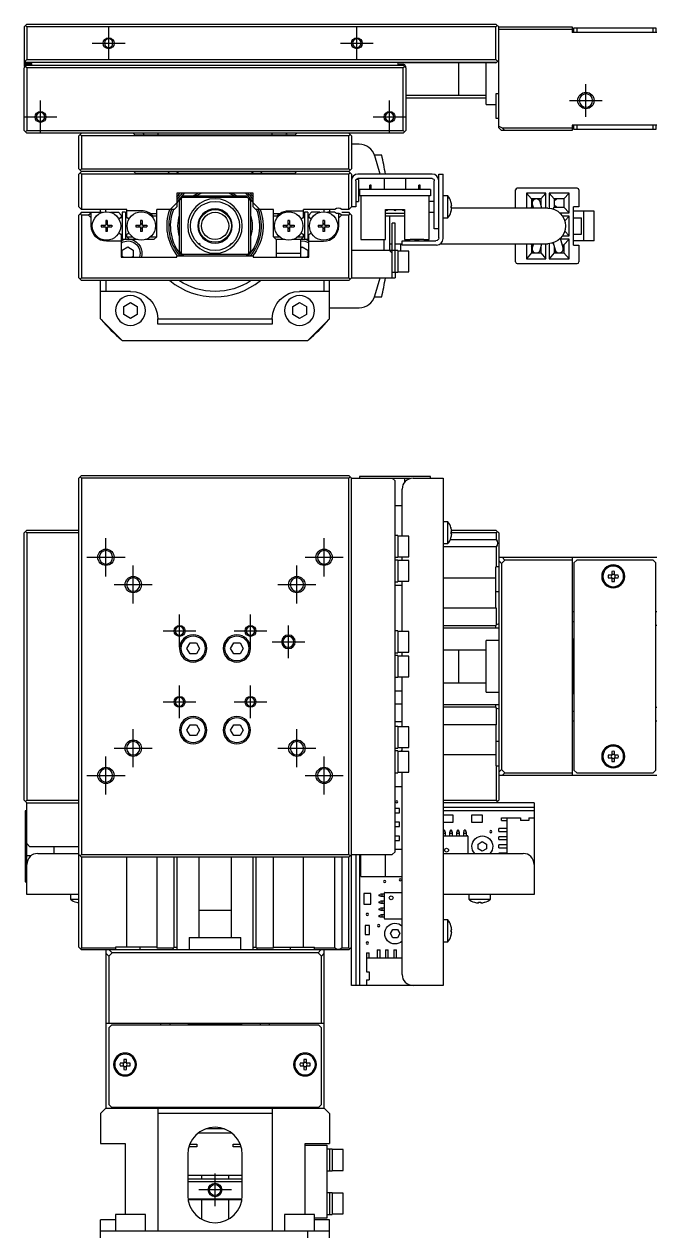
# Model space of a CAD drawing. Extents: x 0 to 870, y -8 to 523.
# Drawn here: x 107.7 to 223.7, y 290.3 to 511.6 of the extents above; entities that cross this region are included whole.
import ezdxf

# ---------------------------------------------------------------- set-up
doc = ezdxf.new("R2010")
doc.units = 0
doc.header["$LTSCALE"] = 0.5
doc.linetypes.add('CENTER', pattern=[50.8, 31.75, -6.35, 6.35, -6.35])
for name, color, linetype in [('MSM_CENTER', 1, 'CENTER'), ('MSM_CONTINUOUS', 7, 'CONTINUOUS'), ('MSM_NARROW', 5, 'CONTINUOUS')]:
    doc.layers.add(name, color=color, linetype=linetype)

msp = doc.modelspace()

# ---------------------------------------------------------------- linework, layer by layer
at = {"layer": 'MSM_CENTER'}
for p, q in [((123.2, 505.09), (123.2, 511.09)), ((168.7, 505.09), (168.7, 511.09)), ((120.2, 508.09), (126.2, 508.09)), ((165.7, 508.09), (171.7, 508.09)), ((210.7, 494.59), (210.7, 500.59)), ((110.7, 491.59), (110.7, 497.59)), ((174.7, 491.59), (174.7, 497.59)), ((207.7, 497.59), (213.7, 497.59)), ((107.7, 494.59), (113.7, 494.59)), ((171.7, 494.59), (177.7, 494.59)), ((122.7, 410.34), (122.7, 417.34)), ((162.7, 410.34), (162.7, 417.34)), ((119.2, 413.84), (126.2, 413.84)), ((159.2, 413.84), (166.2, 413.84)), ((127.7, 405.34), (127.7, 412.34)), ((157.7, 405.34), (157.7, 412.34)), ((124.2, 408.84), (131.2, 408.84)), ((154.2, 408.84), (161.2, 408.84)), ((136.2, 397.34), (136.2, 403.34)), ((149.2, 397.34), (149.2, 403.34)), ((156.15, 395.34), (156.15, 401.34)), ((133.2, 400.34), (139.2, 400.34)), ((146.2, 400.34), (152.2, 400.34)), ((153.15, 398.34), (159.15, 398.34)), ((136.2, 384.34), (136.2, 390.34)), ((149.2, 384.34), (149.2, 390.34)), ((133.2, 387.34), (139.2, 387.34)), ((146.2, 387.34), (152.2, 387.34)), ((127.7, 375.34), (127.7, 382.34)), ((157.7, 375.34), (157.7, 382.34)), ((124.2, 378.84), (131.2, 378.84)), ((154.2, 378.84), (161.2, 378.84)), ((122.7, 370.34), (122.7, 377.34)), ((162.7, 370.34), (162.7, 377.34)), ((119.2, 373.84), (126.2, 373.84)), ((159.2, 373.84), (166.2, 373.84)), ((142.7, 294.84), (142.7, 300.84)), ((145.7, 297.84), (139.7, 297.84))]:
    msp.add_line(p, q, dxfattribs=at)
at = {"layer": 'MSM_CONTINUOUS'}
for p, q in [((107.7, 511.09), (108.2, 511.59)), ((107.7, 511.09), (107.7, 503.89)), ((107.95, 511.34), (108.2, 511.09)), ((108.2, 511.59), (194.2, 511.59)), ((194.2, 511.09), (108.2, 511.09)), ((108.2, 511.09), (108.2, 505.09)), ((194.7, 511.09), (194.2, 511.59)), ((194.2, 511.09), (194.45, 511.34)), ((194.2, 505.09), (194.2, 511.09)), ((194.7, 492.59), (194.7, 511.09)), ((194.7, 511.09), (208.2, 511.09)), ((208.2, 511.09), (208.2, 510.09)), ((208.2, 510.59), (194.7, 510.59)), ((223.7, 510.09), (208.2, 510.09)), ((208.5, 510.09), (208.5, 510.89)), ((208.5, 510.89), (223.5, 510.89)), ((209, 510.89), (209, 510.09)), ((223, 510.09), (223, 510.89)), ((223.5, 510.89), (223.5, 510.09)), ((108.2, 505.09), (107.7, 504.59)), ((194.3, 504.59), (107.7, 504.59)), ((108.2, 505.09), (194.2, 505.09)), ((176.3, 504.09), (176.3, 504.49)), ((194.2, 504.49), (176.3, 504.49)), ((187.4, 498.59), (187.4, 504.49)), ((192.4, 496.84), (192.4, 504.49)), ((194.5, 504.79), (194.2, 505.09)), ((194.2, 504.49), (194.3, 504.59)), ((194.3, 504.59), (194.7, 504.99)), ((109.1, 504.39), (107.7, 504.39)), ((107.7, 503.59), (108.2, 504.09)), ((107.8, 503.79), (107.7, 503.89)), ((107.7, 492.09), (107.7, 503.59)), ((107.8, 503.69), (107.8, 503.89)), ((107.95, 503.84), (108.2, 503.59)), ((108.8, 504.19), (108.1, 504.19)), ((108.2, 504.09), (177.2, 504.09)), ((108.2, 503.59), (108.2, 492.09)), ((177.2, 503.59), (108.2, 503.59)), ((109.1, 504.09), (109.1, 504.39)), ((177.3, 504.19), (176.6, 504.19)), ((177.2, 504.09), (177.7, 503.59)), ((177.2, 503.59), (177.45, 503.84)), ((177.2, 492.09), (177.2, 503.59)), ((177.6, 503.89), (177.6, 503.69)), ((177.7, 503.59), (177.7, 492.09)), ((177.7, 498.59), (192.4, 498.59)), ((177.7, 498.09), (192.4, 498.09)), ((194.2, 498.84), (194.2, 494.34)), ((194.7, 498.84), (194.2, 498.84)), ((192.4, 496.84), (194.2, 496.84)), ((194.2, 494.34), (194.7, 494.34)), ((108.2, 491.59), (107.7, 492.09)), ((108.2, 492.09), (107.95, 491.84)), ((108.2, 492.09), (177.2, 492.09)), ((177.2, 491.59), (108.2, 491.59)), ((117.7, 491.09), (118.2, 491.59)), ((118.2, 491.09), (117.95, 491.34)), ((128, 491.29), (127.7, 491.59)), ((128, 491.29), (157.4, 491.29)), ((157.7, 491.59), (157.4, 491.29)), ((167.2, 491.59), (167.45, 491.34)), ((167.45, 491.34), (167.2, 491.09)), ((167.45, 491.34), (167.7, 491.09)), ((177.45, 491.84), (177.2, 492.09)), ((177.2, 491.59), (177.7, 492.09)), ((194.7, 492.9), (195.31, 492.59)), ((195.2, 492.09), (194.7, 492.59)), ((208.2, 492.09), (195.2, 492.09)), ((195.31, 492.59), (208.2, 492.59)), ((195.31, 492.59), (195.81, 492.09)), ((223.7, 493.09), (208.2, 493.09)), ((208.2, 493.09), (208.2, 492.09)), ((208.5, 492.29), (208.5, 493.09)), ((223.5, 492.29), (208.5, 492.29)), ((209, 493.09), (209, 492.29)), ((223, 492.29), (223, 493.09)), ((223.5, 493.09), (223.5, 492.29)), ((117.7, 485.09), (117.7, 491.09)), ((167.2, 491.09), (118.2, 491.09)), ((118.2, 491.09), (118.2, 485.09)), ((167.2, 485.09), (167.2, 491.09)), ((167.7, 491.09), (167.7, 485.09)), ((169.12, 489.59), (167.7, 489.59)), ((173.27, 487.59), (171.95, 487.59)), ((172.96, 484.09), (172, 487.42)), ((118.2, 484.59), (117.7, 485.09)), ((118.2, 485.09), (117.95, 484.84)), ((117.95, 484.34), (118.2, 484.59)), ((118.2, 485.09), (167.2, 485.09)), ((167.2, 484.59), (118.2, 484.59)), ((128.1, 484.29), (127.8, 484.59)), ((157.6, 484.59), (157.3, 484.29)), ((167.45, 484.84), (167.2, 485.09)), ((167.2, 484.59), (167.7, 485.09)), ((167.2, 484.59), (167.45, 484.34)), ((117.7, 484.09), (117.95, 484.34)), ((117.7, 478.09), (117.7, 484.09)), ((117.95, 484.34), (118.2, 484.09)), ((167.2, 484.09), (118.2, 484.09)), ((118.2, 484.09), (118.2, 477.59)), ((128.1, 484.29), (157.3, 484.29)), ((167.2, 484.09), (167.45, 484.34)), ((167.2, 477.59), (167.2, 484.09)), ((167.45, 484.34), (167.7, 484.09)), ((167.7, 484.09), (167.7, 478.09)), ((168.5, 482.89), (168.5, 478.09)), ((169, 483.09), (168.56, 483.09)), ((182.5, 484.09), (168.9, 484.09)), ((182.5, 483.29), (168.9, 483.29)), ((169, 483.09), (169, 479.09)), ((173.7, 483.29), (173.7, 481.29)), ((177.7, 481.29), (177.7, 483.29)), ((182.9, 474.09), (182.9, 482.89)), ((183.7, 472.39), (183.7, 484.09)), ((183.7, 484.09), (184.5, 484.09)), ((184.5, 472.29), (184.5, 484.09)), ((149.7, 480.59), (135.7, 480.59)), ((135.7, 480.59), (135.7, 478.09)), ((149.7, 478.09), (149.7, 480.59)), ((169.2, 480.37), (169, 480.37)), ((169.2, 481.29), (169.2, 480.09)), ((182.2, 481.29), (169.2, 481.29)), ((171.08, 481.29), (171.08, 482.09)), ((171.33, 482.09), (171.08, 482.09)), ((171.33, 481.29), (171.33, 482.09)), ((180.08, 481.29), (180.08, 482.09)), ((180.33, 482.09), (180.08, 482.09)), ((180.33, 481.29), (180.33, 482.09)), ((182.2, 481.29), (182.2, 480.09)), ((197.8, 477.84), (197.8, 481.19)), ((209.1, 481.49), (198.1, 481.49)), ((203.35, 480.59), (199.8, 480.59)), ((199.8, 480.59), (199.8, 477.84)), ((200.7, 479.54), (199.8, 480.59)), ((202.45, 479.54), (203.35, 480.59)), ((203.35, 477.84), (203.35, 480.59)), ((203.95, 480.59), (203.95, 477.84)), ((207.6, 480.59), (203.95, 480.59)), ((204.9, 479.54), (203.95, 480.59)), ((206.65, 479.54), (207.6, 480.59)), ((207.6, 476.99), (207.6, 480.59)), ((209.4, 481.19), (209.4, 478.09)), ((118.2, 477.59), (117.7, 478.09)), ((134.49, 477.59), (135.7, 478.8)), ((135.7, 478.09), (135.2, 477.59)), ((136.2, 479.29), (137, 480.09)), ((136.2, 469.89), (136.2, 479.29)), ((136.5, 479.59), (136.5, 469.59)), ((148.7, 479.79), (136.7, 479.79)), ((137, 480.09), (148.4, 480.09)), ((148.9, 479.59), (148.4, 480.09)), ((148.9, 469.59), (148.9, 479.59)), ((148.9, 479.59), (149.2, 479.29)), ((149.2, 479.29), (149.2, 469.89)), ((149.7, 478.8), (150.91, 477.59)), ((150.2, 477.59), (149.7, 478.09)), ((167.7, 478.09), (167.2, 477.59)), ((168.5, 478.09), (167.7, 478.09)), ((168.5, 479.09), (169, 479.09)), ((182.2, 480.09), (169.2, 480.09)), ((169.45, 480.09), (169.45, 472.09)), ((181.95, 472.09), (181.95, 480.09)), ((182.9, 479.09), (181.95, 479.09)), ((185.4, 480.09), (184.5, 480.09)), ((185.4, 476.09), (185.4, 480.09)), ((185.96, 479.02), (185.96, 479.04)), ((185.96, 478.29), (186.09, 478.29)), ((185.96, 477.89), (185.96, 478.29)), ((200.7, 478.04), (200.53, 477.84)), ((202.45, 479.54), (200.7, 479.54)), ((200.7, 479.54), (200.7, 478.04)), ((200.7, 479.17), (201.08, 479.54)), ((200.99, 478.13), (200.7, 478.42)), ((200.7, 478.04), (201.02, 478.04)), ((200.86, 478.58), (201.08, 477.84)), ((202.64, 477.84), (202.3, 479.01)), ((202.45, 479.54), (202.45, 478.48)), ((204.9, 478.04), (204.6, 477.72)), ((206.65, 479.54), (204.9, 479.54)), ((204.9, 479.54), (204.9, 478.04)), ((204.9, 479.17), (205.28, 479.54)), ((205.28, 478.04), (204.9, 478.42)), ((204.9, 478.04), (206.65, 478.04)), ((206.65, 479.54), (206.65, 478.04)), ((206.65, 478.04), (207.6, 476.99)), ((209.4, 478.09), (208.4, 478.09)), ((208.4, 471.09), (208.4, 478.09)), ((117.7, 476.59), (117.95, 476.84)), ((117.7, 465.09), (117.7, 476.59)), ((118.2, 477.09), (117.95, 476.84)), ((117.95, 476.84), (118.2, 476.59)), ((126.5, 477.59), (118.2, 477.59)), ((118.2, 477.09), (122.09, 477.09)), ((118.2, 476.59), (118.2, 465.09)), ((119.5, 476.59), (118.2, 476.59)), ((120, 476.95), (119.5, 476.59)), ((119.5, 476.59), (120, 476.09)), ((120, 474.59), (120, 477.09)), ((121.7, 477.09), (121.7, 477.59)), ((122.7, 477.19), (122.7, 477.59)), ((123.52, 477.09), (125, 477.09)), ((125.5, 476.59), (125, 477.09)), ((125.5, 476.14), (125.36, 476.06)), ((125.5, 476.59), (125.5, 476.14)), ((125.7, 477.09), (125.7, 472.09)), ((126.3, 477.09), (125.7, 477.09)), ((126.3, 477.09), (126.3, 472.09)), ((126.5, 476.14), (126.5, 477.59)), ((129.2, 477.39), (126.5, 477.39)), ((126.88, 475.92), (126.5, 476.14)), ((130.8, 476.89), (132, 476.89)), ((132, 476.39), (131.35, 476.39)), ((135.2, 477.59), (132, 477.59)), ((132, 472.59), (132, 477.59)), ((139.84, 475.91), (139.9, 475.97)), ((139.9, 476.04), (139.9, 475.97)), ((141.64, 477.56), (141.64, 477.56)), ((153.4, 477.59), (150.2, 477.59)), ((153.4, 472.59), (153.4, 477.59)), ((153.4, 476.89), (154.6, 476.89)), ((154.06, 476.39), (153.4, 476.39)), ((156.2, 477.39), (158.9, 477.39)), ((158.9, 476.14), (158.53, 475.92)), ((164.64, 477.59), (158.9, 477.59)), ((158.9, 476.14), (158.9, 477.59)), ((159.1, 477.09), (159.1, 472.09)), ((159.7, 477.09), (159.1, 477.09)), ((159.7, 477.09), (159.7, 472.09)), ((160.4, 477.09), (159.9, 476.59)), ((159.9, 476.59), (159.9, 476.14)), ((160.04, 476.06), (159.9, 476.14)), ((161.89, 477.09), (160.4, 477.09)), ((162.7, 477.19), (162.7, 477.59)), ((164.64, 477.09), (163.32, 477.09)), ((163.7, 477.59), (163.7, 477.09)), ((165.4, 476.85), (165.52, 476.87)), ((165.4, 474.59), (165.4, 476.85)), ((165.4, 476.09), (165.9, 476.59)), ((165.9, 476.59), (165.52, 476.87)), ((167.2, 476.59), (165.9, 476.59)), ((167.2, 477.59), (165.96, 477.59)), ((165.96, 477.09), (167.2, 477.09)), ((167.45, 476.84), (167.2, 477.09)), ((167.2, 476.59), (167.45, 476.84)), ((167.2, 465.09), (167.2, 476.59)), ((167.45, 476.84), (167.7, 476.59)), ((167.7, 476.59), (167.7, 465.09)), ((173.95, 477.59), (177.45, 477.59)), ((173.95, 472.09), (173.95, 477.59)), ((177.45, 476.89), (173.95, 476.89)), ((177.45, 476.39), (173.95, 476.39)), ((174.7, 476.39), (174.7, 470.09)), ((177.45, 477.59), (177.45, 472.09)), ((181.95, 477.09), (182.9, 477.09)), ((184.5, 476.09), (185.4, 476.09)), ((186.09, 477.89), (185.96, 477.89)), ((185.96, 477.14), (185.96, 477.17)), ((203.7, 477.84), (186.09, 477.84)), ((205.89, 476.99), (207.6, 476.99)), ((207.6, 476.39), (206.41, 476.39)), ((206.82, 475.53), (207.6, 476.39)), ((207.6, 472.79), (207.6, 476.39)), ((212.2, 477.29), (208.4, 477.29)), ((208.4, 476.09), (209.9, 476.09)), ((209.9, 473.09), (209.9, 476.09)), ((210.29, 471.89), (210.29, 477.29)), ((212.2, 471.89), (212.2, 477.29)), ((121.8, 474.74), (122.6, 474.74)), ((121.8, 474.74), (121.8, 474.45)), ((121.8, 474.45), (122.6, 474.45)), ((122.33, 474.74), (122.33, 474.45)), ((122.95, 475.59), (122.66, 475.59)), ((122.66, 475.59), (122.66, 474.8)), ((122.66, 475.06), (122.95, 475.06)), ((122.66, 474.39), (122.66, 473.59)), ((122.66, 474.12), (122.95, 474.12)), ((122.95, 473.59), (122.66, 473.59)), ((122.95, 475.59), (122.95, 474.8)), ((122.95, 474.39), (122.95, 473.59)), ((123.01, 474.74), (123.8, 474.74)), ((123.01, 474.45), (123.8, 474.45)), ((123.27, 474.45), (123.27, 474.74)), ((123.8, 474.74), (123.8, 474.45)), ((128.2, 474.74), (129, 474.74)), ((128.2, 474.74), (128.2, 474.45)), ((128.2, 474.45), (129, 474.45)), ((128.73, 474.74), (128.73, 474.45)), ((129.35, 475.59), (129.06, 475.59)), ((129.06, 475.59), (129.06, 474.8)), ((129.06, 475.06), (129.35, 475.06)), ((129.06, 474.39), (129.06, 473.59)), ((129.06, 474.12), (129.35, 474.12)), ((129.35, 473.59), (129.06, 473.59)), ((129.35, 475.59), (129.35, 474.8)), ((129.35, 474.39), (129.35, 473.59)), ((129.41, 474.74), (130.2, 474.74)), ((129.41, 474.45), (130.2, 474.45)), ((129.67, 474.45), (129.67, 474.74)), ((130.2, 474.74), (130.2, 474.45)), ((155.2, 474.74), (156, 474.74)), ((155.2, 474.74), (155.2, 474.45)), ((155.2, 474.45), (156, 474.45)), ((155.73, 474.74), (155.73, 474.45)), ((156.35, 475.59), (156.06, 475.59)), ((156.06, 475.59), (156.06, 474.8)), ((156.06, 475.06), (156.35, 475.06)), ((156.06, 474.39), (156.06, 473.59)), ((156.06, 474.12), (156.35, 474.12)), ((156.35, 473.59), (156.06, 473.59)), ((156.35, 475.59), (156.35, 474.8)), ((156.35, 474.39), (156.35, 473.59)), ((156.41, 474.74), (157.2, 474.74)), ((156.41, 474.45), (157.2, 474.45)), ((156.67, 474.45), (156.67, 474.74)), ((157.2, 474.74), (157.2, 474.45)), ((161.6, 474.74), (162.4, 474.74)), ((161.6, 474.74), (161.6, 474.45)), ((161.6, 474.45), (162.4, 474.45)), ((162.13, 474.74), (162.13, 474.45)), ((162.75, 475.59), (162.46, 475.59)), ((162.46, 475.59), (162.46, 474.8)), ((162.46, 475.06), (162.75, 475.06)), ((162.46, 474.39), (162.46, 473.59)), ((162.46, 474.12), (162.75, 474.12)), ((162.75, 473.59), (162.46, 473.59)), ((162.75, 475.59), (162.75, 474.8)), ((162.75, 474.39), (162.75, 473.59)), ((162.81, 474.74), (163.6, 474.74)), ((162.81, 474.45), (163.6, 474.45)), ((163.07, 474.45), (163.07, 474.74)), ((163.6, 474.74), (163.6, 474.45)), ((175.7, 475.09), (175.2, 475.09)), ((175.2, 465.09), (175.2, 475.09)), ((175.7, 466.09), (175.7, 475.09)), ((183.7, 474.09), (182.9, 474.09)), ((206.82, 473.66), (207.6, 472.79)), ((125.5, 471.79), (122.8, 471.79)), ((125.13, 473.27), (125.5, 473.05)), ((125.5, 473.05), (125.5, 468.89)), ((126.3, 472.09), (125.7, 472.09)), ((126.5, 473.05), (126.64, 473.13)), ((126.5, 472.59), (126.5, 473.05)), ((126.5, 472.59), (127, 472.09)), ((126.5, 472.59), (127.54, 472.59)), ((128.49, 472.09), (127, 472.09)), ((131.5, 472.09), (129.92, 472.09)), ((130.86, 472.59), (132, 472.59)), ((131.5, 472.09), (132, 472.59)), ((139.54, 471.39), (139.73, 471.39)), ((139.95, 471.17), (139.73, 471.39)), ((139.9, 473.22), (139.84, 473.28)), ((139.9, 473.22), (139.9, 473.15)), ((141.64, 471.63), (141.64, 471.63)), ((145.68, 471.39), (145.45, 471.17)), ((145.68, 471.39), (145.87, 471.39)), ((153.4, 472.59), (153.9, 472.09)), ((153.4, 472.59), (154.54, 472.59)), ((155.49, 472.09), (153.9, 472.09)), ((153.9, 472.09), (153.9, 468.89)), ((158.4, 472.09), (156.92, 472.09)), ((157.86, 472.59), (158.9, 472.59)), ((158.4, 472.09), (158.9, 472.59)), ((158.4, 468.89), (158.4, 472.09)), ((158.76, 473.13), (158.9, 473.05)), ((158.9, 472.59), (158.9, 473.05)), ((159.7, 472.09), (159.1, 472.09)), ((159.9, 473.05), (160.28, 473.27)), ((159.9, 468.89), (159.9, 473.05)), ((159.9, 471.79), (162.6, 471.79)), ((169.45, 472.09), (173.95, 472.09)), ((173.7, 470.09), (173.7, 472.09)), ((174.7, 471.34), (175.2, 471.34)), ((175.7, 471.34), (177, 471.34)), ((176.7, 471.34), (176.7, 469.99)), ((177, 471.09), (177, 471.89)), ((177, 471.89), (183.2, 471.89)), ((177.45, 472.09), (178.45, 472.09)), ((178.45, 472.19), (180.95, 472.19)), ((178.45, 472.09), (178.45, 472.19)), ((179.25, 472.19), (179.25, 472.09)), ((179.25, 472.09), (180.15, 472.09)), ((179.63, 472.19), (179.63, 472.09)), ((179.78, 472.19), (179.78, 472.09)), ((180.15, 472.19), (180.15, 472.09)), ((180.95, 472.09), (180.95, 472.19)), ((180.95, 472.09), (181.95, 472.09)), ((184.03, 471.34), (203.7, 471.34)), ((197.8, 467.99), (197.8, 471.34)), ((199.8, 471.34), (199.8, 468.59)), ((200.7, 471.14), (200.53, 471.34)), ((201.08, 471.34), (200.86, 470.61)), ((202.3, 470.18), (202.64, 471.34)), ((203.35, 468.59), (203.35, 471.34)), ((203.95, 471.35), (203.95, 468.59)), ((204.74, 471.33), (204.6, 471.47)), ((204.69, 471.5), (205.05, 470.19)), ((206.5, 470.6), (206.02, 472.32)), ((207.6, 472.19), (206.05, 472.19)), ((206.41, 472.79), (207.6, 472.79)), ((206.65, 471.14), (207.6, 472.19)), ((207.6, 468.59), (207.6, 472.19)), ((208.4, 473.09), (209.9, 473.09)), ((212.2, 471.89), (208.4, 471.89)), ((125.7, 470.17), (126.7, 470.75)), ((125.7, 469.02), (125.7, 470.17)), ((126.7, 470.75), (127.7, 470.17)), ((127.7, 470.17), (127.7, 469.02)), ((135.7, 468.89), (135.7, 469.09)), ((135.7, 469.09), (149.7, 469.09)), ((136.5, 469.59), (136.2, 469.89)), ((136.5, 469.59), (136.7, 469.39)), ((136.7, 469.39), (148.7, 469.39)), ((137, 469.09), (136.7, 469.39)), ((139.95, 471.17), (139.78, 471.17)), ((139.95, 471.03), (139.95, 471.17)), ((139.95, 471.03), (139.95, 471.03)), ((145.62, 471.17), (145.45, 471.17)), ((145.45, 471.17), (145.45, 471.03)), ((145.45, 471.03), (145.45, 471.03)), ((148.9, 469.59), (148.4, 469.09)), ((149.2, 469.89), (148.9, 469.59)), ((149.7, 469.09), (149.7, 468.89)), ((153.9, 469.59), (158.4, 469.59)), ((158.4, 470.58), (158.7, 470.75)), ((158.7, 470.75), (159.7, 470.17)), ((159.7, 470.17), (159.7, 469.02)), ((176.2, 470.09), (167.7, 470.09)), ((174.7, 470.09), (175.2, 469.59)), ((176.2, 470.09), (176.2, 466.09)), ((178.2, 469.99), (176.2, 469.99)), ((183.3, 471.09), (177, 471.09)), ((178.2, 466.19), (178.2, 469.99)), ((200.7, 469.64), (199.8, 468.59)), ((201.02, 471.14), (200.7, 471.14)), ((200.7, 471.14), (200.7, 469.64)), ((200.7, 470.77), (200.99, 471.06)), ((201.08, 469.64), (200.7, 470.02)), ((200.7, 469.64), (202.45, 469.64)), ((202.45, 470.71), (202.45, 469.64)), ((202.45, 469.64), (203.35, 468.59)), ((204.9, 469.64), (203.95, 468.59)), ((204.9, 470.74), (204.9, 469.64)), ((205.28, 469.64), (204.9, 470.02)), ((204.9, 469.64), (206.65, 469.64)), ((206.35, 471.14), (206.65, 471.14)), ((206.65, 471.14), (206.65, 469.64)), ((206.65, 469.64), (207.6, 468.59)), ((208.4, 471.09), (209.4, 471.09)), ((209.4, 471.09), (209.4, 467.99)), ((125.5, 468.89), (135.7, 468.89)), ((125.91, 468.89), (125.7, 469.02)), ((127.7, 469.02), (127.49, 468.89)), ((149.7, 468.89), (159.9, 468.89)), ((159.7, 469.02), (159.49, 468.89)), ((198.1, 467.69), (209.1, 467.69)), ((199.8, 468.59), (203.35, 468.59)), ((203.95, 468.59), (207.6, 468.59)), ((117.95, 464.84), (117.7, 465.09)), ((118.2, 465.09), (117.95, 464.84)), ((118.2, 464.59), (117.95, 464.84)), ((118.2, 465.09), (167.2, 465.09)), ((167.45, 464.84), (167.2, 465.09)), ((167.45, 464.84), (167.2, 464.59)), ((167.7, 465.09), (167.45, 464.84)), ((167.7, 465.09), (175.7, 465.09)), ((172, 461.77), (172.96, 465.09)), ((175.2, 466.09), (176.2, 466.09)), ((175.7, 466.09), (175.7, 465.09)), ((176.2, 466.19), (178.2, 466.19)), ((167.2, 464.59), (118.2, 464.59)), ((121.7, 457.59), (121.7, 464.59)), ((127.2, 462.59), (121.7, 462.59)), ((122.7, 464.59), (122.7, 462.59)), ((163.7, 462.59), (158.2, 462.59)), ((162.7, 462.59), (162.7, 464.59)), ((163.7, 457.59), (163.7, 464.59)), ((125.95, 459.82), (127.2, 460.54)), ((127.2, 460.54), (128.45, 459.82)), ((156.95, 459.82), (158.2, 460.54)), ((158.2, 460.54), (159.45, 459.82)), ((171.95, 461.59), (173.27, 461.59)), ((125.95, 458.37), (125.95, 459.82)), ((127.2, 457.65), (125.95, 458.37)), ((128.45, 458.37), (127.2, 457.65)), ((128.45, 459.82), (128.45, 458.37)), ((156.95, 458.37), (156.95, 459.82)), ((158.2, 457.65), (156.95, 458.37)), ((159.45, 458.37), (158.2, 457.65)), ((159.45, 459.82), (159.45, 458.37)), ((163.7, 459.59), (169.12, 459.59)), ((121.7, 457.59), (125.7, 453.59)), ((132.2, 457.59), (153.2, 457.59)), ((132.2, 456.59), (132.2, 457.59)), ((153.2, 456.59), (132.2, 456.59)), ((153.2, 457.59), (153.2, 456.59)), ((159.7, 453.59), (163.7, 457.59)), ((125.7, 453.59), (159.7, 453.59)), ((117.95, 428.59), (117.7, 428.34)), ((117.7, 342.34), (117.7, 428.34)), ((118.2, 428.84), (117.95, 428.59)), ((118.2, 428.34), (117.95, 428.59)), ((118.2, 428.84), (167.2, 428.84)), ((167.2, 428.34), (118.2, 428.34)), ((118.2, 428.34), (118.2, 359.34)), ((167.7, 428.34), (167.2, 428.84)), ((167.45, 428.59), (167.2, 428.34)), ((167.2, 359.34), (167.2, 428.34)), ((167.7, 335.34), (167.7, 428.34)), ((167.7, 428.34), (178.45, 428.34)), ((182.2, 428.64), (169.2, 428.64)), ((169.2, 428.64), (169.2, 428.34)), ((175.7, 427.84), (175.2, 428.34)), ((175.7, 359.84), (175.7, 427.84)), ((177.45, 428.34), (177.45, 427.61)), ((178.45, 428.26), (178.45, 428.34)), ((179, 428.34), (184.5, 428.34)), ((182.2, 428.34), (182.2, 428.64)), ((184.5, 428.34), (184.5, 335.34)), ((177, 417.74), (177, 426.34)), ((175.7, 423.34), (177, 423.34)), ((108.2, 418.84), (107.7, 418.34)), ((107.7, 369.34), (107.7, 418.34)), ((107.95, 418.59), (108.2, 418.34)), ((108.2, 418.84), (117.7, 418.84)), ((117.7, 418.34), (108.2, 418.34)), ((108.2, 418.34), (108.2, 369.34)), ((185.4, 420.34), (184.5, 420.34)), ((185.4, 416.34), (185.4, 420.34)), ((185.96, 419.27), (185.96, 419.29)), ((185.96, 418.54), (186.09, 418.54)), ((185.96, 418.14), (185.96, 418.54)), ((194.3, 418.34), (185.96, 418.34)), ((186.06, 418.84), (194.2, 418.84)), ((194.7, 418.34), (194.2, 418.84)), ((194.3, 418.34), (194.5, 418.54)), ((194.3, 417.1), (194.3, 418.34)), ((194.7, 418.34), (194.7, 369.34)), ((176.2, 417.84), (175.7, 417.84)), ((176.2, 417.84), (176.2, 413.84)), ((178.2, 417.74), (176.2, 417.74)), ((178.2, 413.94), (178.2, 417.74)), ((184.5, 416.34), (185.4, 416.34)), ((185.85, 417.1), (194.3, 417.1)), ((186.09, 418.14), (185.96, 418.14)), ((185.96, 417.39), (185.96, 417.41)), ((175.7, 413.84), (176.2, 413.84)), ((176.2, 413.94), (178.2, 413.94)), ((177, 413.24), (177, 413.94)), ((194.3, 415.78), (184.5, 415.78)), ((194.3, 412.09), (194.3, 415.78)), ((194.7, 413.84), (223.7, 413.84)), ((195.31, 413.84), (195.81, 413.34)), ((208.2, 413.84), (208.2, 373.84)), ((176.2, 413.34), (175.7, 413.34)), ((176.2, 413.34), (176.2, 409.34)), ((178.2, 413.24), (176.2, 413.24)), ((178.2, 409.44), (178.2, 413.24)), ((194.2, 404.54), (194.2, 412.09)), ((194.7, 412.09), (194.2, 412.09)), ((195.2, 412.73), (194.7, 413.23)), ((195.81, 413.34), (195.2, 412.73)), ((195.2, 412.73), (195.2, 374.95)), ((208.2, 413.34), (195.81, 413.34)), ((209, 413.34), (208.5, 412.84)), ((208.5, 412.84), (208.5, 374.84)), ((223, 413.34), (209, 413.34)), ((223.5, 412.84), (223, 413.34)), ((223.5, 374.84), (223.5, 412.84)), ((175.7, 409.34), (176.2, 409.34)), ((176.2, 409.44), (178.2, 409.44)), ((177, 400.24), (177, 409.44)), ((194.2, 410.04), (184.5, 410.04)), ((215.46, 410.58), (214.78, 410.58)), ((214.78, 410.1), (215.46, 410.1)), ((215.46, 411.26), (215.46, 410.58)), ((215.46, 410.1), (215.46, 409.42)), ((215.94, 410.58), (215.94, 411.26)), ((216.62, 410.58), (215.94, 410.58)), ((215.94, 409.42), (215.94, 410.1)), ((215.94, 410.1), (216.62, 410.1)), ((175.7, 408.74), (177, 408.74)), ((194.2, 407.59), (194.7, 407.59)), ((194.3, 404.54), (184.5, 404.54)), ((194.3, 401.48), (194.3, 404.54)), ((208.5, 403.84), (208.2, 403.84)), ((223.7, 403.84), (223.5, 403.84)), ((184.5, 401.34), (194.2, 401.34)), ((194.7, 400.84), (184.5, 400.84)), ((194.2, 401.34), (194.3, 401.48)), ((194.2, 400.84), (194.2, 401.34)), ((194.7, 401.65), (194.3, 401.48)), ((208.2, 402.09), (208.5, 402.09)), ((223.7, 401.34), (223.5, 401.34)), ((176.2, 400.34), (175.7, 400.34)), ((176.2, 400.34), (176.2, 396.34)), ((178.2, 400.24), (176.2, 400.24)), ((178.2, 396.44), (178.2, 400.24)), ((192.4, 389.09), (192.4, 398.59)), ((194.7, 398.59), (192.4, 398.59)), ((208.4, 398.84), (208.2, 398.64)), ((208.4, 398.84), (208.4, 388.84)), ((208.5, 398.84), (208.4, 398.84)), ((137.55, 397.14), (138.12, 398.14)), ((138.12, 396.14), (137.55, 397.14)), ((138.12, 398.14), (139.28, 398.14)), ((139.28, 396.14), (138.12, 396.14)), ((139.28, 398.14), (139.86, 397.14)), ((139.86, 397.14), (139.28, 396.14)), ((145.55, 397.14), (146.12, 398.14)), ((146.12, 396.14), (145.55, 397.14)), ((146.12, 398.14), (147.28, 398.14)), ((147.28, 396.14), (146.12, 396.14)), ((147.28, 398.14), (147.86, 397.14)), ((147.86, 397.14), (147.28, 396.14)), ((175.7, 396.34), (176.2, 396.34)), ((176.2, 396.44), (178.2, 396.44)), ((177, 395.74), (177, 396.44)), ((192.4, 396.84), (184.5, 396.84)), ((187.4, 390.84), (187.4, 396.84)), ((176.2, 395.84), (175.7, 395.84)), ((176.2, 395.84), (176.2, 391.84)), ((178.2, 395.74), (176.2, 395.74)), ((178.2, 391.94), (178.2, 395.74)), ((175.7, 391.84), (176.2, 391.84)), ((176.2, 391.94), (178.2, 391.94)), ((177, 382.74), (177, 391.94)), ((184.5, 390.84), (192.4, 390.84)), ((175.7, 389.34), (177, 389.34)), ((192.4, 389.09), (194.7, 389.09)), ((208.2, 389.04), (208.4, 388.84)), ((208.4, 388.84), (208.5, 388.84)), ((177, 386.94), (175.7, 386.94)), ((184.5, 386.84), (194.7, 386.84)), ((194.2, 386.34), (184.5, 386.34)), ((194.2, 386.34), (194.2, 386.84)), ((194.3, 386.2), (194.2, 386.34)), ((194.3, 383.14), (194.3, 386.2)), ((194.3, 386.2), (194.7, 386.03)), ((208.5, 385.59), (208.2, 385.59)), ((223.5, 386.34), (223.7, 386.34)), ((137.55, 382.14), (138.12, 383.14)), ((138.12, 383.14), (139.28, 383.14)), ((139.28, 383.14), (139.86, 382.14)), ((145.55, 382.14), (146.12, 383.14)), ((146.12, 383.14), (147.28, 383.14)), ((147.28, 383.14), (147.86, 382.14)), ((175.7, 383.74), (177, 383.74)), ((176.2, 382.84), (175.7, 382.84)), ((176.2, 382.84), (176.2, 378.84)), ((194.3, 383.14), (184.5, 383.14)), ((194.2, 383.14), (194.2, 375.59)), ((208.2, 383.84), (208.5, 383.84)), ((223.5, 383.84), (223.7, 383.84)), ((138.12, 381.14), (137.55, 382.14)), ((139.28, 381.14), (138.12, 381.14)), ((139.86, 382.14), (139.28, 381.14)), ((146.12, 381.14), (145.55, 382.14)), ((147.28, 381.14), (146.12, 381.14)), ((147.86, 382.14), (147.28, 381.14)), ((178.2, 382.74), (176.2, 382.74)), ((178.2, 378.94), (178.2, 382.74)), ((175.7, 378.84), (176.2, 378.84)), ((176.2, 378.94), (178.2, 378.94)), ((177, 378.24), (177, 378.94)), ((194.7, 380.09), (194.2, 380.09)), ((176.2, 378.34), (175.7, 378.34)), ((176.2, 378.34), (176.2, 374.34)), ((178.2, 378.24), (176.2, 378.24)), ((178.2, 374.44), (178.2, 378.24)), ((194.2, 377.64), (184.5, 377.64)), ((215.46, 377.58), (214.78, 377.58)), ((214.78, 377.1), (215.46, 377.1)), ((215.46, 378.26), (215.46, 377.58)), ((215.46, 377.1), (215.46, 376.42)), ((215.94, 377.58), (215.94, 378.26)), ((216.62, 377.58), (215.94, 377.58)), ((215.94, 376.42), (215.94, 377.1)), ((215.94, 377.1), (216.62, 377.1)), ((175.7, 374.34), (176.2, 374.34)), ((176.2, 374.44), (178.2, 374.44)), ((177, 337.34), (177, 374.44)), ((194.2, 375.59), (194.7, 375.59)), ((194.3, 369.34), (194.3, 375.59)), ((194.7, 374.45), (195.2, 374.95)), ((195.2, 374.95), (195.81, 374.34)), ((195.81, 374.34), (195.31, 373.84)), ((195.81, 374.34), (208.2, 374.34)), ((208.5, 374.84), (209, 374.34)), ((209, 374.34), (223, 374.34)), ((223, 374.34), (223.5, 374.84)), ((175.7, 371.84), (177, 371.84)), ((223.7, 373.84), (194.7, 373.84)), ((107.7, 369.34), (108.2, 368.84)), ((107.9, 367.34), (107.9, 354.34)), ((108.2, 367.34), (107.9, 367.34)), ((108.2, 369.34), (107.95, 369.09)), ((108.2, 369.34), (117.7, 369.34)), ((108.2, 352.04), (108.2, 368.84)), ((108.2, 368.84), (117.7, 368.84)), ((176.5, 367.81), (175.7, 367.81)), ((176.5, 367.01), (176.5, 367.81)), ((184.5, 369.34), (194.3, 369.34)), ((201.2, 368.84), (184.5, 368.84)), ((184.5, 368.04), (201.2, 368.04)), ((201.2, 367.34), (184.5, 367.34)), ((194.2, 368.84), (194.7, 369.34)), ((194.5, 369.14), (194.3, 369.34)), ((201.2, 368.84), (201.2, 352.04)), ((175.7, 367.01), (176.5, 367.01)), ((176.5, 365.27), (175.7, 365.27)), ((176.5, 364.47), (176.5, 365.27)), ((186.33, 366.55), (184.5, 366.55)), ((184.5, 365.3), (186.33, 365.3)), ((186.33, 365.3), (186.33, 366.55)), ((191.72, 366.55), (189.72, 366.55)), ((189.72, 366.55), (189.72, 365.3)), ((189.72, 365.3), (191.72, 365.3)), ((191.72, 365.3), (191.72, 366.55)), ((195.2, 365.59), (195.2, 366.09)), ((195.2, 366.09), (198.7, 366.09)), ((195.2, 365.59), (196.2, 365.59)), ((196.2, 366.09), (196.2, 359.54)), ((198.7, 366.09), (198.7, 365.59)), ((200.2, 365.59), (198.7, 365.59)), ((200.2, 366.09), (200.2, 365.59)), ((200.2, 366.09), (201.2, 366.09)), ((175.7, 364.47), (176.5, 364.47)), ((184.5, 363.54), (184.59, 363.59)), ((184.5, 363.23), (184.91, 363.23)), ((184.79, 363.84), (184.59, 363.84)), ((184.59, 363.59), (184.59, 363.84)), ((184.79, 363.84), (184.79, 363.59)), ((184.79, 363.59), (184.91, 363.53)), ((184.91, 363.53), (184.91, 362.79)), ((185.75, 363.53), (185.86, 363.59)), ((185.75, 362.79), (185.75, 363.53)), ((185.75, 363.23), (186.18, 363.23)), ((185.86, 363.59), (185.86, 363.84)), ((186.06, 363.84), (185.86, 363.84)), ((186.06, 363.84), (186.06, 363.59)), ((186.06, 363.59), (186.18, 363.53)), ((186.18, 363.53), (186.18, 362.79)), ((187.02, 363.53), (187.13, 363.59)), ((187.02, 362.79), (187.02, 363.53)), ((187.02, 363.23), (187.45, 363.23)), ((187.33, 363.84), (187.13, 363.84)), ((187.13, 363.59), (187.13, 363.84)), ((187.33, 363.84), (187.33, 363.59)), ((187.33, 363.59), (187.45, 363.53)), ((187.45, 363.53), (187.45, 362.79)), ((188.29, 363.53), (188.4, 363.59)), ((188.29, 362.79), (188.29, 363.53)), ((188.29, 363.23), (188.72, 363.23)), ((188.6, 363.84), (188.4, 363.84)), ((188.4, 363.59), (188.4, 363.84)), ((188.6, 363.84), (188.6, 363.59)), ((188.6, 363.59), (188.72, 363.53)), ((188.72, 363.53), (188.72, 362.79)), ((194.7, 363.59), (194.7, 364.09)), ((196.2, 364.09), (194.7, 364.09)), ((194.7, 363.59), (196.2, 363.59)), ((108.2, 361.34), (108.7, 360.84)), ((108.7, 360.84), (117.7, 360.84)), ((113.2, 359.54), (113.2, 360.84)), ((176.5, 362.73), (175.7, 362.73)), ((175.7, 361.93), (176.5, 361.93)), ((176.5, 361.93), (176.5, 362.73)), ((184.5, 362.79), (188.95, 362.79)), ((189.05, 362.69), (189.05, 359.54)), ((190.95, 361.27), (191.7, 361.71)), ((190.95, 360.41), (190.95, 361.27)), ((191.7, 361.71), (192.45, 361.27)), ((192.45, 361.27), (192.45, 360.41)), ((194.7, 362.09), (194.7, 362.59)), ((196.2, 362.59), (194.7, 362.59)), ((194.7, 362.09), (196.2, 362.09)), ((194.7, 360.59), (194.7, 361.09)), ((196.2, 361.09), (194.7, 361.09)), ((108.94, 359.09), (108.2, 359.09)), ((110.2, 359.54), (117.7, 359.54)), ((117.7, 359.34), (118.2, 358.84)), ((117.95, 359.09), (118.2, 359.34)), ((118.2, 359.34), (167.2, 359.34)), ((118.2, 358.84), (118.2, 342.24)), ((167.2, 358.84), (118.2, 358.84)), ((126.5, 342.34), (126.5, 358.84)), ((132, 358.84), (132, 342.24)), ((135.2, 342.34), (135.2, 358.84)), ((135.7, 358.84), (135.7, 341.84)), ((139.7, 358.84), (139.7, 344.14)), ((145.7, 344.14), (145.7, 358.84)), ((149.7, 341.84), (149.7, 358.84)), ((150.2, 358.84), (150.2, 342.34)), ((153.4, 342.24), (153.4, 358.84)), ((158.9, 342.34), (158.9, 358.84)), ((164.64, 342.24), (164.64, 358.84)), ((165.96, 358.84), (165.96, 342.24)), ((167.2, 359.34), (167.45, 359.09)), ((167.2, 358.84), (167.7, 359.34)), ((167.2, 342.24), (167.2, 358.84)), ((167.7, 359.34), (175.2, 359.34)), ((168.5, 359.34), (168.5, 335.34)), ((169.2, 359.34), (169.2, 335.34)), ((169.45, 355.34), (169.45, 359.34)), ((173.95, 355.34), (173.95, 359.34)), ((175.2, 359.34), (175.7, 359.84)), ((175.7, 360.34), (177, 360.34)), ((184.5, 359.54), (199.2, 359.54)), ((191.7, 359.98), (190.95, 360.41)), ((192.45, 360.41), (191.7, 359.98)), ((194.7, 360.59), (196.2, 360.59)), ((194.7, 359.54), (194.7, 359.59)), ((196.2, 359.59), (194.7, 359.59)), ((107.9, 354.34), (108.2, 354.34)), ((169.45, 355.34), (177, 355.34)), ((117.7, 352.04), (108.2, 352.04)), ((116.2, 352.04), (116.2, 351.14)), ((171.25, 352.22), (170, 352.22)), ((170, 352.22), (170, 350.22)), ((171.25, 350.22), (171.25, 352.22)), ((172.7, 351.95), (172.7, 351.75)), ((172.7, 351.95), (172.95, 351.95)), ((172.95, 351.95), (173.02, 352.07)), ((173.75, 352.07), (173.02, 352.07)), ((173.31, 351.64), (173.31, 352.07)), ((173.75, 347.6), (173.75, 352.3)), ((173.85, 352.4), (177, 352.4)), ((201.2, 352.04), (184.5, 352.04)), ((189.2, 352.04), (189.2, 351.14)), ((193.2, 351.14), (193.2, 352.04)), ((116.2, 351.14), (117.7, 351.14)), ((117.25, 350.59), (117.27, 350.59)), ((170, 350.22), (171.25, 350.22)), ((172.95, 351.75), (172.7, 351.75)), ((172.7, 350.68), (172.7, 350.48)), ((172.7, 350.68), (172.95, 350.68)), ((172.95, 350.48), (172.7, 350.48)), ((173.02, 351.64), (172.95, 351.75)), ((172.95, 350.68), (173.02, 350.8)), ((173.02, 350.37), (172.95, 350.48)), ((173.75, 351.64), (173.02, 351.64)), ((173.75, 350.8), (173.02, 350.8)), ((173.75, 350.37), (173.02, 350.37)), ((173.31, 350.37), (173.31, 350.8)), ((189.2, 351.14), (193.2, 351.14)), ((190.25, 350.59), (190.27, 350.59)), ((191, 350.59), (191.4, 350.59)), ((191, 350.45), (191, 350.59)), ((191.4, 350.59), (191.4, 350.45)), ((192.13, 350.59), (192.15, 350.59)), ((139.7, 349.14), (145.7, 349.14)), ((172.7, 349.41), (172.95, 349.41)), ((172.7, 349.41), (172.7, 349.21)), ((172.95, 349.21), (172.7, 349.21)), ((172.7, 348.14), (172.7, 347.94)), ((172.7, 348.14), (172.95, 348.14)), ((172.95, 347.94), (172.7, 347.94)), ((172.95, 349.41), (173.02, 349.53)), ((173.02, 349.1), (172.95, 349.21)), ((172.95, 348.14), (173.02, 348.26)), ((173.02, 347.83), (172.95, 347.94)), ((173.75, 349.53), (173.02, 349.53)), ((173.75, 349.1), (173.02, 349.1)), ((173.75, 348.26), (173.02, 348.26)), ((173.75, 347.83), (173.02, 347.83)), ((173.31, 349.1), (173.31, 349.53)), ((173.31, 347.83), (173.31, 348.26)), ((177, 347.5), (173.85, 347.5)), ((171.02, 346.3), (170.22, 346.3)), ((170.22, 346.3), (170.22, 344.7)), ((171.02, 344.7), (171.02, 346.3)), ((174.84, 344.84), (175.27, 345.59)), ((175.27, 345.59), (176.13, 345.59)), ((176.13, 345.59), (176.57, 344.84)), ((185.4, 347.34), (184.5, 347.34)), ((185.4, 343.34), (185.4, 347.34)), ((185.96, 346.27), (185.96, 346.29)), ((185.96, 345.54), (186.09, 345.54)), ((185.96, 345.14), (185.96, 345.54)), ((137.95, 344.14), (147.45, 344.14)), ((137.95, 344.14), (137.95, 341.84)), ((147.45, 341.84), (147.45, 344.14)), ((170.22, 344.7), (171.02, 344.7)), ((175.27, 344.09), (174.84, 344.84)), ((176.13, 344.09), (175.27, 344.09)), ((176.57, 344.84), (176.13, 344.09)), ((184.5, 343.34), (185.4, 343.34)), ((186.09, 345.14), (185.96, 345.14)), ((185.96, 344.39), (185.96, 344.41)), ((117.7, 342.34), (118.2, 341.84)), ((118, 342.04), (118.2, 342.24)), ((118.2, 342.24), (124.45, 342.24)), ((167.2, 341.84), (118.2, 341.84)), ((122.7, 341.84), (122.7, 312.84)), ((123.2, 340.73), (122.7, 341.23)), ((123.81, 341.34), (123.2, 340.73)), ((123.31, 341.84), (123.81, 341.34)), ((161.59, 341.34), (123.81, 341.34)), ((132, 342.34), (124.45, 342.34)), ((124.45, 342.34), (124.45, 341.84)), ((128.95, 341.84), (128.95, 342.34)), ((132, 342.24), (135.06, 342.24)), ((135.06, 342.24), (134.89, 341.84)), ((135.06, 342.24), (135.2, 342.34)), ((135.2, 342.34), (135.7, 342.34)), ((149.7, 342.34), (150.2, 342.34)), ((150.2, 342.34), (150.34, 342.24)), ((150.51, 341.84), (150.34, 342.24)), ((150.34, 342.24), (153.4, 342.24)), ((153.4, 342.34), (160.95, 342.34)), ((156.45, 342.34), (156.45, 341.84)), ((160.95, 341.84), (160.95, 342.34)), ((160.95, 342.24), (164.64, 342.24)), ((161.59, 341.34), (162.09, 341.84)), ((162.2, 340.73), (161.59, 341.34)), ((162.7, 341.23), (162.2, 340.73)), ((162.7, 312.84), (162.7, 341.84)), ((165.96, 342.24), (167.2, 342.24)), ((167.7, 342.34), (167.2, 341.84)), ((167.2, 342.24), (167.4, 342.04)), ((170.45, 341.34), (170.45, 337.84)), ((170.45, 341.34), (170.95, 341.34)), ((170.95, 340.34), (170.95, 341.34)), ((172.45, 341.84), (172.95, 341.84)), ((172.45, 341.84), (172.45, 340.34)), ((172.95, 340.34), (172.95, 341.84)), ((173.95, 341.84), (174.45, 341.84)), ((173.95, 341.84), (173.95, 340.34)), ((174.45, 340.34), (174.45, 341.84)), ((175.45, 341.84), (175.95, 341.84)), ((175.45, 341.84), (175.45, 340.34)), ((175.95, 340.34), (175.95, 341.84)), ((176.95, 341.84), (177, 341.84)), ((176.95, 341.84), (176.95, 340.34)), ((123.2, 340.73), (123.2, 328.34)), ((162.2, 328.34), (162.2, 340.73)), ((177, 340.34), (170.45, 340.34)), ((170.45, 337.84), (170.95, 337.84)), ((170.45, 336.34), (170.45, 335.34)), ((170.45, 336.34), (170.95, 336.34)), ((170.95, 337.84), (170.95, 336.34)), ((184.5, 335.34), (167.7, 335.34)), ((162.7, 328.34), (122.7, 328.34)), ((123.7, 328.04), (123.2, 327.54)), ((123.2, 327.54), (123.2, 313.54)), ((161.7, 328.04), (123.7, 328.04)), ((132.7, 328.34), (132.7, 328.04)), ((134.45, 328.04), (134.45, 328.34)), ((137.9, 328.34), (137.7, 328.14)), ((147.7, 328.14), (137.7, 328.14)), ((137.7, 328.14), (137.7, 328.04)), ((147.7, 328.14), (147.5, 328.34)), ((147.7, 328.04), (147.7, 328.14)), ((150.95, 328.34), (150.95, 328.04)), ((152.7, 328.04), (152.7, 328.34)), ((162.2, 327.54), (161.7, 328.04)), ((162.2, 313.54), (162.2, 327.54)), ((125.96, 321.08), (125.28, 321.08)), ((125.96, 321.76), (125.96, 321.08)), ((126.44, 321.08), (126.44, 321.76)), ((127.12, 321.08), (126.44, 321.08)), ((158.96, 321.08), (158.28, 321.08)), ((158.96, 321.76), (158.96, 321.08)), ((159.44, 321.08), (159.44, 321.76)), ((160.12, 321.08), (159.44, 321.08)), ((125.28, 320.6), (125.96, 320.6)), ((125.96, 320.6), (125.96, 319.92)), ((126.44, 319.92), (126.44, 320.6)), ((126.44, 320.6), (127.12, 320.6)), ((158.28, 320.6), (158.96, 320.6)), ((158.96, 320.6), (158.96, 319.92)), ((159.44, 320.6), (160.12, 320.6)), ((159.44, 319.92), (159.44, 320.6)), ((122.7, 312.84), (121.7, 311.84)), ((122.7, 312.84), (162.7, 312.84)), ((123.2, 313.54), (123.7, 313.04)), ((123.7, 313.04), (161.7, 313.04)), ((132.2, 312.84), (132.2, 290.34)), ((132.7, 313.04), (132.7, 312.84)), ((135.2, 313.04), (135.2, 312.84)), ((150.2, 312.84), (150.2, 313.04)), ((152.7, 312.84), (152.7, 313.04)), ((153.2, 312.84), (153.2, 290.34)), ((161.7, 313.04), (162.2, 313.54)), ((163.7, 311.84), (162.7, 312.84)), ((121.7, 311.84), (121.7, 306.34)), ((153.2, 311.84), (132.2, 311.84)), ((163.7, 311.84), (163.7, 306.34)), ((145.83, 308.24), (139.57, 308.24)), ((144.41, 309.04), (141, 309.04)), ((141.45, 309.18), (141.45, 309.04)), ((143.95, 309.04), (143.95, 309.18)), ((121.7, 306.34), (126.2, 306.34)), ((126.2, 306.34), (126.2, 293.34)), ((139.37, 305.74), (137.9, 305.74)), ((138.08, 306.24), (139.37, 306.24)), ((139.35, 306.24), (139.35, 305.74)), ((139.37, 306.24), (139.37, 305.74)), ((146.03, 306.24), (147.33, 306.24)), ((146.03, 305.74), (146.03, 306.24)), ((147.5, 305.74), (146.03, 305.74)), ((146.05, 305.74), (146.05, 306.24)), ((159.2, 306.34), (163.7, 306.34)), ((159.2, 293.34), (159.2, 306.34)), ((159.2, 306.04), (163.2, 306.04)), ((163.2, 306.04), (163.2, 292.64)), ((164.2, 305.34), (163.2, 305.34)), ((163.7, 305.34), (163.7, 301.34)), ((164.2, 305.34), (164.2, 301.34)), ((137.7, 304.34), (137.7, 296.84)), ((147.7, 296.84), (147.7, 304.34)), ((166.2, 305.24), (164.2, 305.24)), ((166.2, 301.44), (166.2, 305.24)), ((163.2, 301.34), (164.2, 301.34)), ((164.2, 301.44), (166.2, 301.44)), ((137.7, 300.54), (147.7, 300.54)), ((147.7, 299.84), (137.7, 299.84)), ((147.7, 299.34), (137.7, 299.34)), ((140.2, 300.54), (140.2, 299.84)), ((145.2, 299.84), (145.2, 300.54)), ((164.2, 297.34), (163.2, 297.34)), ((163.7, 297.34), (163.7, 293.34)), ((164.2, 297.34), (164.2, 293.34)), ((166.2, 297.24), (164.2, 297.24)), ((166.2, 293.44), (166.2, 297.24)), ((137.74, 296.24), (147.67, 296.24)), ((147.64, 296.04), (137.77, 296.04)), ((140.2, 296.04), (140.2, 292.51)), ((145.2, 292.51), (145.2, 296.04)), ((121.7, 276.64), (121.7, 292.34)), ((124.45, 292.34), (121.7, 292.34)), ((129.95, 293.34), (124.45, 293.34)), ((124.45, 293.34), (124.45, 290.34)), ((129.95, 290.34), (129.95, 293.34)), ((160.95, 293.34), (155.45, 293.34)), ((155.45, 293.34), (155.45, 290.34)), ((160.95, 290.34), (160.95, 293.34)), ((163.2, 292.64), (160.95, 292.64)), ((163.7, 292.34), (160.95, 292.34)), ((163.2, 293.34), (164.2, 293.34)), ((163.7, 276.64), (163.7, 292.34)), ((164.2, 293.44), (166.2, 293.44)), ((121.7, 290.34), (163.7, 290.34)), ((159.7, 285.34), (159.7, 290.34))]:
    msp.add_line(p, q, dxfattribs=at)
at = {"layer": 'MSM_CONTINUOUS', "extrusion": (0, 0, -1)}
for centre, radius in [((-123.2, 508.09), 0.783), ((-168.7, 508.09), 0.783), ((-210.7, 497.59), 1.23), ((-110.7, 494.59), 0.783), ((-174.7, 494.59), 0.783), ((-142.7, 474.59), 5), ((-142.7, 474.59), 3.15), ((-127.2, 459.09), 2.75), ((-158.2, 459.09), 2.75), ((-122.7, 413.84), 1.23), ((-162.7, 413.84), 1.23), ((-215.7, 410.34), 2.1), ((-215.7, 410.34), 1.9), ((-127.7, 408.84), 1.23), ((-157.7, 408.84), 1.23), ((-136.2, 400.34), 0.783), ((-149.2, 400.34), 0.783), ((-138.7, 397.14), 2.5), ((-138.7, 397.14), 2.25), ((-146.7, 397.14), 2.5), ((-146.7, 397.14), 2.25), ((-156.15, 398.34), 1.01), ((-136.2, 387.34), 0.783), ((-149.2, 387.34), 0.783), ((-138.7, 382.14), 2.5), ((-138.7, 382.14), 2.25), ((-146.7, 382.14), 2.5), ((-146.7, 382.14), 2.25), ((-127.7, 378.84), 1.23), ((-157.7, 378.84), 1.23), ((-215.7, 377.34), 2.1), ((-215.7, 377.34), 1.9), ((-122.7, 373.84), 1.23), ((-162.7, 373.84), 1.23), ((-176.02, 369), 0.2), ((-193.26, 363.54), 0.2), ((-173.81, 354.39), 0.2), ((-176.65, 354.71), 0.2), ((-170.62, 348.36), 0.2), ((-172.7, 346.3), 0.2), ((-170.62, 343.12), 0.2), ((-126.2, 320.84), 2.1), ((-126.2, 320.84), 1.9), ((-159.2, 320.84), 2.1), ((-159.2, 320.84), 1.9)]:
    msp.add_circle(centre, radius, dxfattribs=at)
at = {"layer": 'MSM_CONTINUOUS'}
for centre, radius in [((142.7, 474.59), 4.5), ((122.8, 474.59), 2.6), ((129.2, 474.59), 2.6), ((142.7, 474.59), 3), ((156.2, 474.59), 2.6), ((162.6, 474.59), 2.6), ((185.15, 360.14), 0.35), ((175, 351.4), 0.35), ((142.7, 297.84), 1.01)]:
    msp.add_circle(centre, radius, dxfattribs=at)
for centre, radius, start, end in [((108.1, 503.89), 0.3, 90, 180), ((108.8, 503.89), 0.3, 41.8103, 90), ((176.6, 503.89), 0.3, 90, 138.1897), ((177.3, 503.89), 0.3, 0, 90), ((169.12, 486.59), 3, 15.9958, 90), ((114.7, 474.59), 60, 9.1102, 12.5133), ((142.7, 474.59), 13, 129.7151, 131.7417), ((142.7, 474.59), 13, 48.2583, 50.2849), ((168.9, 482.89), 1.2, 90, 180), ((182.5, 482.89), 1.2, 0, 90), ((142.7, 474.59), 8.5, 135.0991, 145.4397), ((142.7, 474.59), 8.2, 132.9703, 148.6119), ((142.7, 474.59), 6.5, 112.6199, 122.2042), ((142.7, 474.59), 6.5, 57.7958, 67.3801), ((142.7, 474.59), 8.2, 31.3881, 47.0297), ((142.7, 474.59), 8.5, 34.5603, 44.9009), ((198.1, 481.19), 0.3, 90, 180), ((209.1, 481.19), 0.3, 0, 90), ((182.9, 478.09), 3.2, 17.27, 38.6822), ((182.9, 478.09), 3.19, 3.5904, 16.9053), ((201.58, 478.79), 0.75, 16.5209, 196.5209), ((126, 474.59), 1.59, 100.8931, 126.1972), ((126.12, 474.48), 1.75, 115.4948, 127.006), ((126, 474.59), 1.59, 53.8028, 79.107), ((125.89, 474.48), 1.75, 52.994, 55.4948), ((129.2, 474.59), 2.8, 40.0052, 90), ((142.7, 474.59), 8.5, 159.3327, 220.3202), ((142.7, 474.59), 8.2, 158.5399, 222.1236), ((142.7, 474.59), 8.2, 317.8764, 21.4601), ((142.7, 474.59), 8.5, 319.6798, 20.6673), ((156.2, 474.59), 2.8, 124.7719, 139.9948), ((159.4, 474.59), 1.59, 100.8931, 126.1972), ((159.52, 474.48), 1.75, 124.5052, 127.006), ((159.4, 474.59), 1.59, 53.8028, 79.1069), ((159.29, 474.48), 1.75, 52.994, 64.5052), ((165.3, 476.84), 1, 48.5904, 131.4096), ((174.2, 477.69), 0.25, 203.5782, 336.4218), ((175.7, 477.69), 0.25, 203.5782, 336.4218), ((177.2, 477.69), 0.25, 203.5782, 336.4218), ((182.9, 478.09), 3.2, 321.3178, 342.73), ((182.9, 478.09), 3.19, 343.0947, 356.4096), ((162.6, 474.59), 2.8, 270, 0), ((126.12, 474.71), 1.75, 232.994, 235.4948), ((126, 474.59), 1.59, 233.8028, 259.1069), ((126, 474.59), 1.59, 280.8931, 306.1972), ((125.89, 474.71), 1.75, 295.4948, 307.006), ((159.52, 474.71), 1.75, 232.994, 244.5052), ((159.4, 474.48), 1.59, 251.6416, 259.1069), ((159.4, 474.48), 1.59, 280.8931, 288.3584), ((159.29, 474.71), 1.75, 304.5052, 307.006), ((183.3, 472.29), 1.2, 270, 0), ((201.58, 470.39), 0.75, 163.4791, 343.4791), ((205.78, 470.39), 0.75, 195.6242, 15.6242), ((198.1, 467.99), 0.3, 180, 270), ((209.1, 467.99), 0.3, 270, 0), ((114.7, 474.59), 60, 347.4867, 350.8898), ((142.7, 474.59), 13, 230.2849, 309.7151), ((169.12, 462.59), 3, 270, 344.0042), ((142.7, 474.59), 27, 219.3765, 230.6235), ((142.7, 474.59), 27, 309.3765, 320.6235), ((179, 426.34), 2, 90, 180), ((182.9, 418.34), 3.2, 17.27, 38.6822), ((182.9, 418.34), 3.19, 3.5904, 16.9053), ((182.9, 418.34), 3.2, 321.3178, 342.73), ((182.9, 418.34), 3.19, 343.0947, 356.4096), ((193.55, 416.44), 1, 318.5904, 41.4096), ((215.7, 410.34), 0.95, 165.3667, 194.6333), ((215.7, 410.34), 0.365, 138.8496, 221.1504), ((215.7, 410.34), 0.95, 75.3667, 104.6333), ((215.7, 410.34), 0.365, 48.8496, 131.1504), ((215.7, 410.34), 0.365, 228.8496, 311.1504), ((215.7, 410.34), 0.95, 255.3667, 284.6333), ((215.7, 410.34), 0.365, 318.8496, 41.1504), ((215.7, 410.34), 0.95, 345.3667, 14.6333), ((215.7, 377.34), 0.95, 165.3667, 194.6333), ((215.7, 377.34), 0.365, 138.8496, 221.1504), ((215.7, 377.34), 0.95, 75.3667, 104.6333), ((215.7, 377.34), 0.365, 48.8496, 131.1504), ((215.7, 377.34), 0.365, 228.8496, 311.1504), ((215.7, 377.34), 0.95, 255.3667, 284.6333), ((215.7, 377.34), 0.365, 318.8496, 41.1504), ((215.7, 377.34), 0.95, 345.3667, 14.6333), ((188.95, 362.69), 0.1, 0, 90), ((110.2, 357.54), 2, 90, 180), ((199.2, 357.54), 2, 0, 90), ((173.85, 352.3), 0.1, 90, 180), ((118.2, 353.64), 3.2, 231.3178, 252.73), ((118.2, 353.64), 3.19, 253.0947, 260.9929), ((191.2, 353.64), 3.2, 231.3178, 252.73), ((191.2, 353.64), 3.19, 253.0947, 266.4096), ((191.2, 353.64), 3.19, 273.5904, 286.9053), ((191.2, 353.64), 3.2, 287.27, 308.6822), ((173.85, 347.6), 0.1, 180, 270), ((182.9, 345.34), 3.2, 17.27, 38.6822), ((182.9, 345.34), 3.19, 3.5904, 16.9053), ((182.9, 345.34), 3.2, 321.3178, 342.73), ((182.9, 345.34), 3.19, 343.0947, 356.4096), ((165.3, 342.99), 1, 228.6291, 311.3709), ((179, 337.34), 2, 180, 270), ((126.2, 320.84), 0.95, 165.3667, 194.6333), ((126.2, 320.84), 0.365, 138.8496, 221.1504), ((126.2, 320.84), 0.95, 75.3667, 104.6333), ((126.2, 320.84), 0.365, 48.8496, 131.1504), ((126.2, 320.84), 0.365, 318.8496, 41.1504), ((126.2, 320.84), 0.95, 345.3667, 14.6333), ((159.2, 320.84), 0.95, 165.3667, 194.6333), ((159.2, 320.84), 0.365, 138.8496, 221.1504), ((159.2, 320.84), 0.95, 75.3667, 104.6333), ((159.2, 320.84), 0.365, 48.8496, 131.1504), ((159.2, 320.84), 0.365, 318.8496, 41.1504), ((159.2, 320.84), 0.95, 345.3667, 14.6333), ((126.2, 320.84), 0.365, 228.8496, 311.1504), ((126.2, 320.84), 0.95, 255.3667, 284.6333), ((159.2, 320.84), 0.365, 228.8496, 311.1504), ((159.2, 320.84), 0.95, 255.3667, 284.6333), ((142.7, 304.34), 5, 0, 180), ((142.7, 296.84), 5, 180, 0)]:
    msp.add_arc(centre, radius, start, end, dxfattribs=at)
at = {"layer": 'MSM_CONTINUOUS', "extrusion": (0, 0, -1)}
for centre, radius, start, end in [((-127.2, 490.09), 2.75, 146.9443, 154.1279), ((-127.2, 491.59), 5, 180, 183.4398), ((-158.2, 491.59), 5, 356.5602, 0), ((-158.2, 490.09), 2.75, 25.8721, 33.0557), ((-142.7, 474.59), 12, 53.9334, 56.4427), ((-142.7, 474.59), 12, 123.5573, 126.0666), ((-168.9, 482.89), 0.4, 0, 90), ((-182.5, 482.89), 0.4, 90, 180), ((-142.7, 474.59), 8.8, 37.3018, 42.9859), ((-142.7, 474.59), 6.8, 53.9811, 61.9275), ((-142.7, 474.59), 6.8, 118.0725, 126.0189), ((-142.7, 474.59), 8.8, 137.0141, 142.6982), ((-142.7, 474.59), 8.8, 321.3178, 19.9323), ((-142.7, 474.59), 6.8, 342.9174, 17.0826), ((-142.7, 474.59), 6.8, 162.9174, 197.0826), ((-142.7, 474.59), 8.8, 160.0677, 218.6822), ((-156.2, 474.59), 2.8, 55.2281, 90), ((-165.3, 477.84), 1, 264.2608, 311.4096), ((-203.7, 474.59), 3.25, 90, 270), ((-122.8, 474.59), 2.8, 270, 0), ((-122.6, 474.8), 0.06, 180, 270), ((-122.6, 474.39), 0.06, 90, 180), ((-123.01, 474.8), 0.06, 270, 0), ((-123.01, 474.39), 0.06, 0, 90), ((-129, 474.8), 0.06, 180, 270), ((-129, 474.39), 0.06, 90, 180), ((-129.41, 474.8), 0.06, 270, 0), ((-129.41, 474.39), 0.06, 0, 90), ((-156, 474.8), 0.06, 180, 270), ((-156, 474.39), 0.06, 90, 180), ((-156.41, 474.8), 0.06, 270, 0), ((-156.41, 474.39), 0.06, 0, 90), ((-162.4, 474.8), 0.06, 180, 270), ((-162.4, 474.39), 0.06, 90, 180), ((-162.81, 474.8), 0.06, 270, 0), ((-162.81, 474.39), 0.06, 0, 90), ((-126.7, 469.59), 2.6, 62.5136, 74.0576), ((-126.7, 469.59), 2.25, 57.769, 198.1262), ((-126.7, 469.59), 2.6, 81.1501, 94.5966), ((-126.7, 469.59), 2.6, 105.9424, 195.6185), ((-158.7, 469.59), 2.25, 82.3377, 122.231), ((-158.7, 469.59), 2.6, 85.4034, 98.8499), ((-158.7, 469.59), 2.6, 105.9424, 117.4864), ((-183.2, 472.39), 0.5, 180, 270), ((-127.2, 457.59), 5, 90, 180), ((-142.7, 474.59), 12, 236.4427, 303.5573), ((-158.2, 457.59), 5, 0, 90), ((-175.7, 414.84), 1.9, 226.8264, 237.3631), ((-175.7, 379.84), 1.9, 226.8264, 237.3631), ((-191.7, 360.84), 1.9, 316.8264, 223.1735), ((-175.7, 344.84), 1.9, 226.8264, 133.1735)]:
    msp.add_arc(centre, radius, start, end, dxfattribs=at)
at = {"layer": 'MSM_NARROW'}
for p, q in [((139.95, 471.03), (139.95, 471.03)), ((145.45, 471.03), (145.45, 471.03))]:
    msp.add_line(p, q, dxfattribs=at)
for centre, radius in [((123.2, 508.09), 1), ((168.7, 508.09), 1), ((210.7, 497.59), 1.5), ((110.7, 494.59), 1), ((174.7, 494.59), 1), ((142.7, 474.59), 2.5), ((122.7, 413.84), 1.5), ((162.7, 413.84), 1.5), ((127.7, 408.84), 1.5), ((157.7, 408.84), 1.5), ((136.2, 400.34), 1), ((149.2, 400.34), 1), ((136.2, 387.34), 1), ((149.2, 387.34), 1), ((127.7, 378.84), 1.5), ((157.7, 378.84), 1.5), ((122.7, 373.84), 1.5), ((162.7, 373.84), 1.5), ((142.7, 297.84), 1.25)]:
    msp.add_circle(centre, radius, dxfattribs=at)
at = {"layer": 'MSM_NARROW', "extrusion": (0, 0, -1)}
msp.add_circle((-156.15, 398.34), 1.25, dxfattribs=at)

doc.saveas('drawing.dxf')
